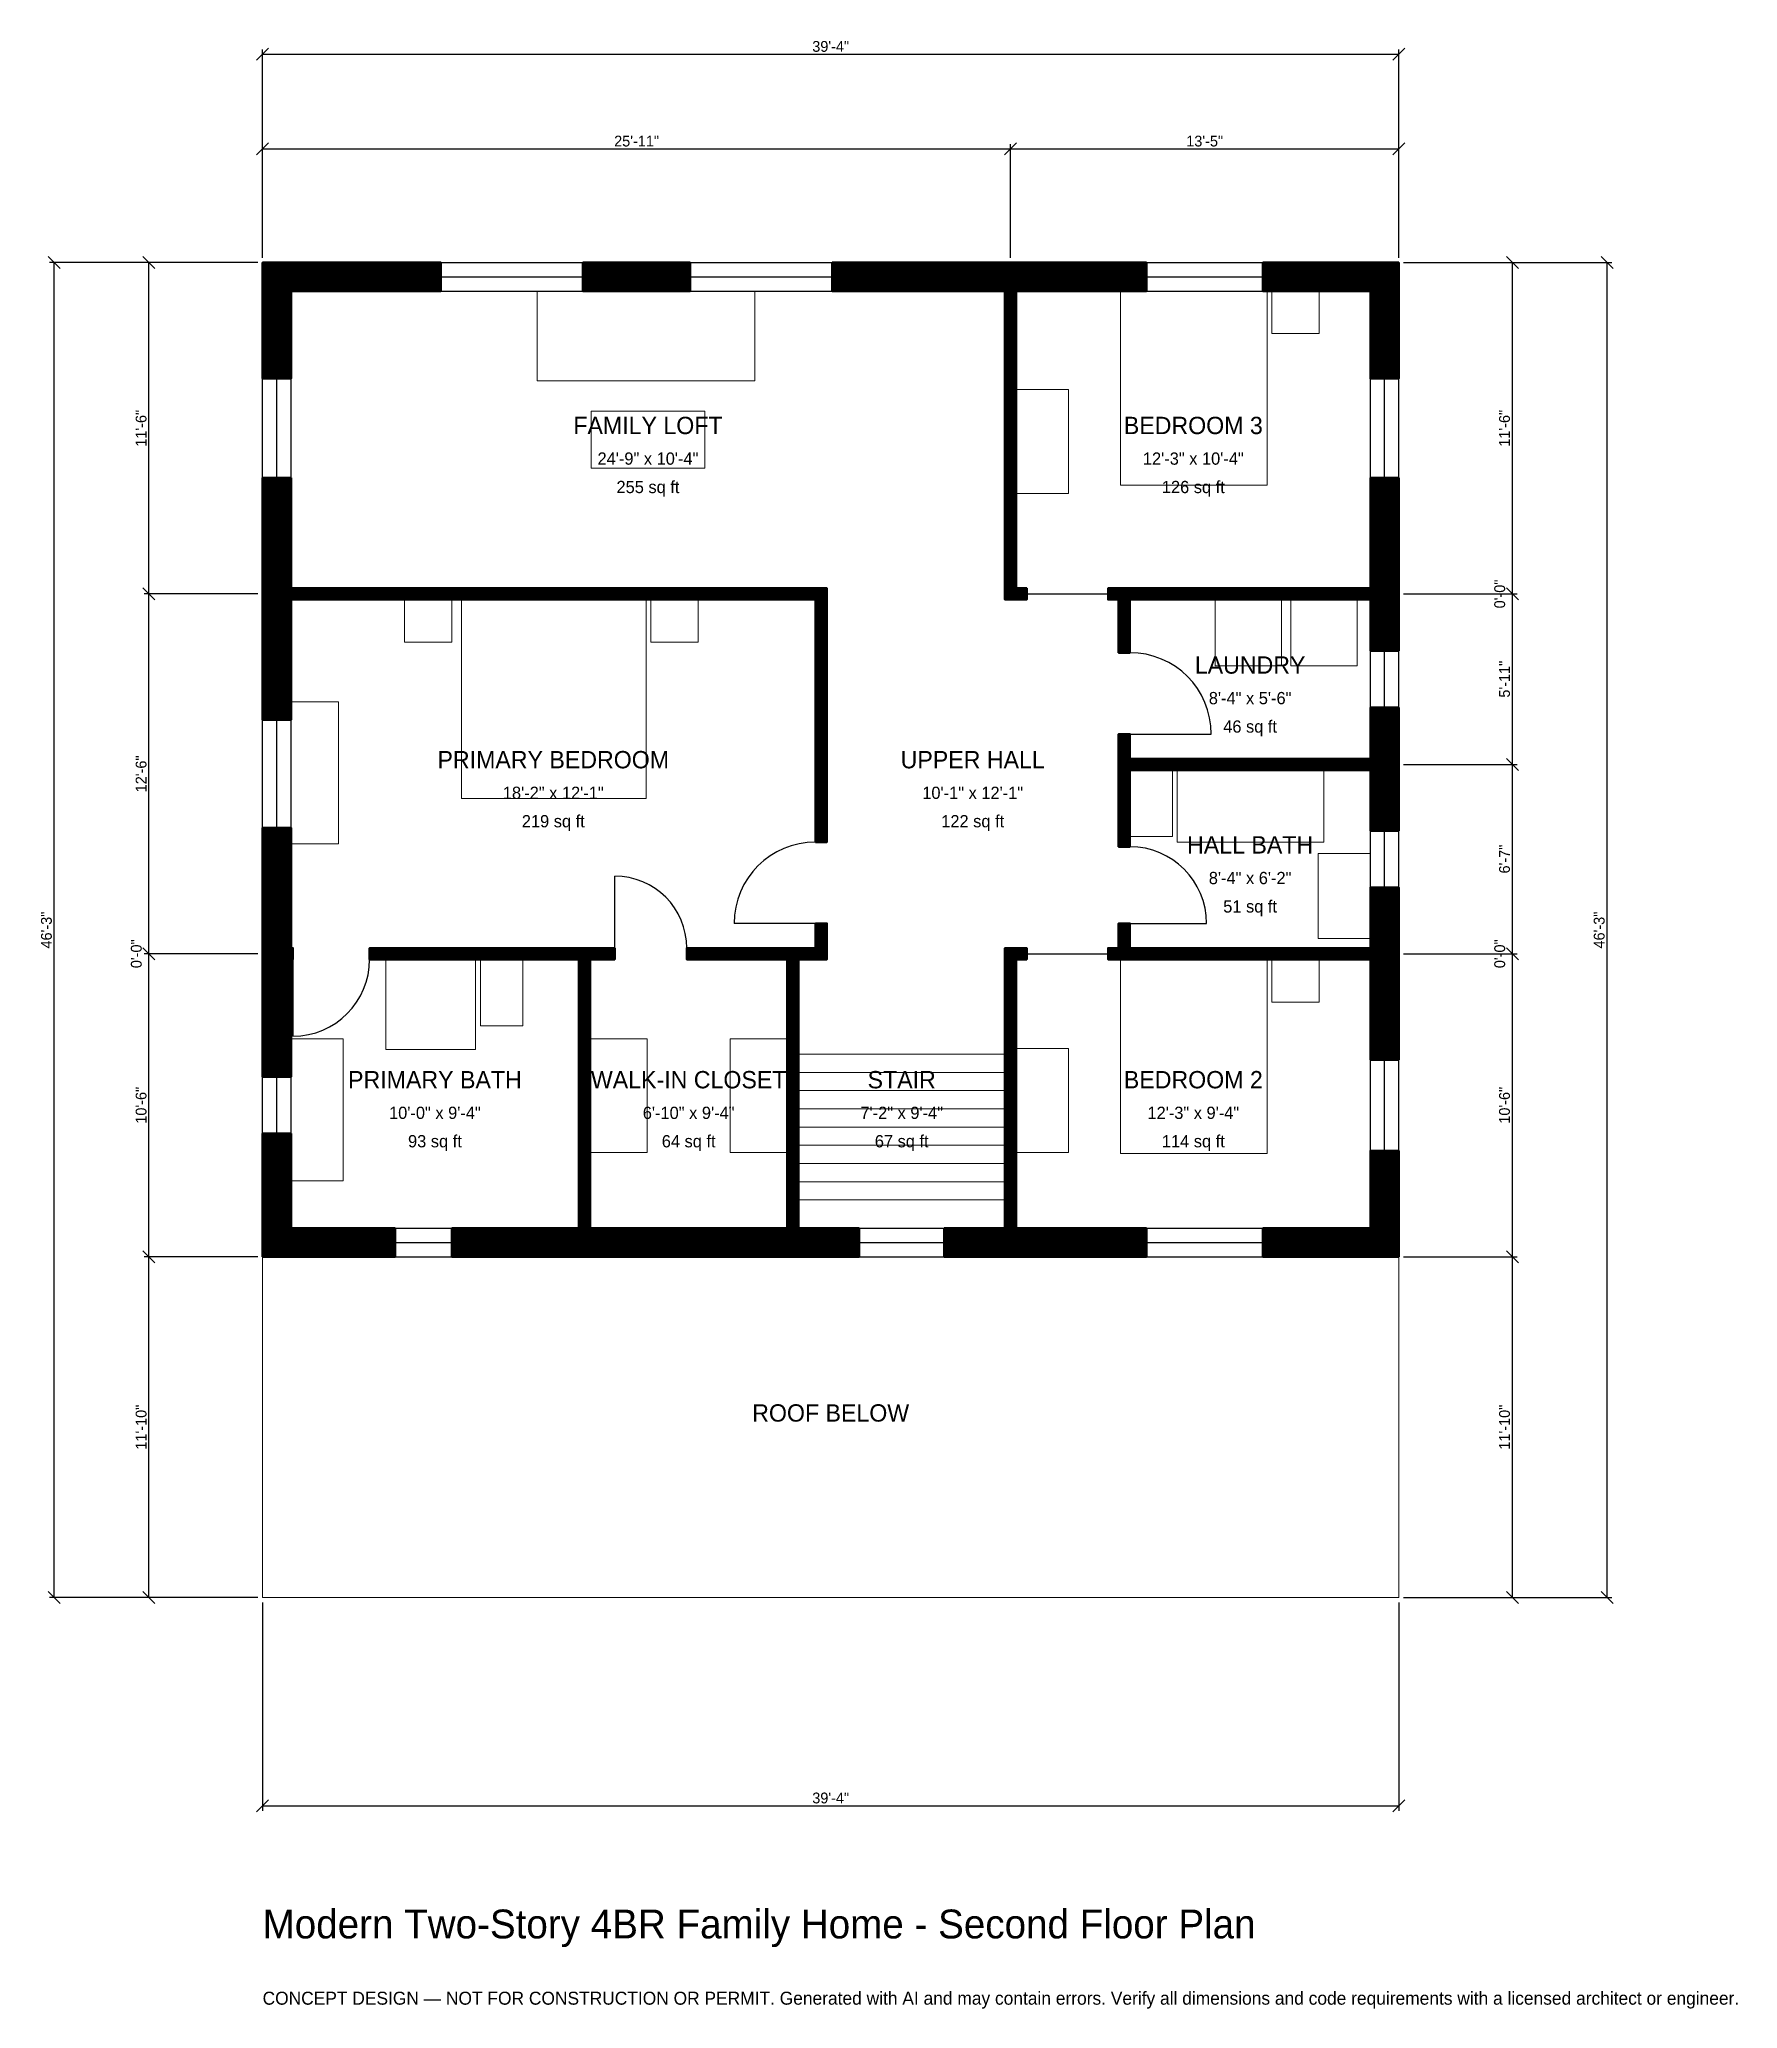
# Model space of a CAD drawing. Header units: inches. Extents: x -93 to 613, y -171 to 648.
import ezdxf
from ezdxf.enums import TextEntityAlignment as Align

# ---------------------------------------------------------------- set-up
doc = ezdxf.new("R2010")
doc.units = ezdxf.units.IN
doc.header["$MEASUREMENT"] = 0
doc.linetypes.add('DASHED', pattern=[0.6, 0.5, -0.1])
for name, color, linetype, lineweight in [('A-ANNO-DIMS', 1, 'Continuous', 13), ('A-ANNO-TEXT', 7, 'Continuous', 18), ('A-AREA-IDEN', 7, 'Continuous', 18), ('A-DOOR', 2, 'Continuous', 25), ('A-FLOR-FIXT', 9, 'Continuous', 13), ('A-FLOR-STRS', 3, 'Continuous', 18), ('A-FURN', 9, 'Continuous', 13), ('A-GLAZ', 4, 'Continuous', 25), ('A-SITE-PAVE', 8, 'Continuous', 13), ('A-WALL', 7, 'Continuous', 50), ('A-WALL-PATT', 8, 'Continuous', 13)]:
    doc.layers.add(name, color=color, linetype=linetype, lineweight=lineweight)
doc.dimstyles.new('PLAN', dxfattribs={"dimtxt": 4.5, "dimasz": 3, "dimexe": 2, "dimexo": 2, "dimgap": 1, "dimtad": 1, "dimdec": 0, "dimlunit": 4, "dimtsz": 2.5, "dimcen": 2.5, "dimclrd": 1, "dimclre": 1, "dimazin": 3, "dimtfac": 1, "dimtmove": 0, "dimatfit": 3})

msp = doc.modelspace()

# ---------------------------------------------------------------- hatches: boundary and pattern name
at = {"layer": 'A-WALL-PATT'}
h = msp.add_hatch(dxfattribs=at)
h.set_pattern_fill('ANSI31', color=8, scale=0.8)
h.paths.add_polyline_path([(308.6614, 141.7322), (308.6614, 141.7323), (305.1181, 141.7323), (283.4646, 141.7323), (283.4646, 153.5433), (305.1181, 153.5433), (308.6614, 153.5433), (308.6614, 270.0787), (308.6614, 270.0787), (313.3858, 270.0787), (317.7165, 270.0787), (317.7165, 265.3543), (313.3858, 265.3543), (313.3858, 153.5433), (316.9291, 153.5433), (367.5197, 153.5433), (367.5197, 141.7323), (316.9291, 141.7323), (313.3858, 141.7323), (313.3858, 141.7322), (308.6614, 141.7322)])
h.paths.add_polyline_path([(226.378, 141.7323), (222.8346, 141.7323), (222.8346, 141.7322), (218.1102, 141.7322), (218.1102, 141.7323), (214.5669, 141.7323), (139.7638, 141.7323), (136.2205, 141.7323), (136.2205, 141.7322), (131.4961, 141.7322), (131.4961, 141.7323), (127.9528, 141.7323), (78.7402, 141.7323), (78.7402, 153.5433), (127.9528, 153.5433), (131.4961, 153.5433), (131.4961, 265.3543), (44.4882, 265.3543), (44.4882, 270.0787), (131.4961, 270.0787), (136.2205, 270.0787), (146.4567, 270.0787), (146.4567, 265.3543), (136.2205, 265.3543), (136.2205, 153.5433), (139.7638, 153.5433), (214.5669, 153.5433), (218.1102, 153.5433), (218.1102, 265.3543), (176.378, 265.3543), (176.378, 270.0787), (218.1102, 270.0787), (222.8346, 270.0787), (229.9213, 270.0787), (229.9213, 280.315), (234.6457, 280.315), (234.6457, 270.0787), (234.6457, 265.3543), (234.6457, 265.3543), (229.9213, 265.3543), (229.9213, 265.3543), (222.8346, 265.3543), (222.8346, 153.5433), (226.378, 153.5433), (248.0315, 153.5433), (248.0315, 141.7323), (226.378, 141.7323)])
h.paths.add_polyline_path([(11.811, 141.7323), (11.811, 141.7322), (0, 141.7322), (0, 141.7323), (0, 141.7323), (0, 153.5433), (0, 153.5433), (0, 192.9134), (11.811, 192.9134), (11.811, 153.5433), (55.1181, 153.5433), (55.1181, 141.7323), (11.811, 141.7323)])
h.paths.add_polyline_path([(0, 261.811), (0, 265.3543), (0, 265.3543), (0, 270.0787), (0, 270.0787), (0, 273.622), (0, 320.0787), (11.811, 320.0787), (11.811, 273.622), (11.811, 270.0787), (12.5984, 270.0787), (12.5984, 265.3543), (11.811, 265.3543), (11.811, 261.811), (11.811, 216.5354), (0, 216.5354), (0, 261.811)])
h.paths.add_polyline_path([(0, 411.4173), (0, 414.9606), (0, 414.9606), (0, 419.685), (0, 419.685), (0, 423.2283), (0, 465.5512), (11.811, 465.5512), (11.811, 423.2283), (11.811, 419.685), (229.9213, 419.685), (234.6457, 419.685), (234.6457, 414.9606), (234.6457, 314.1732), (229.9213, 314.1732), (229.9213, 414.9606), (11.811, 414.9606), (11.811, 411.4173), (11.811, 364.9606), (0, 364.9606), (0, 411.4173)])
h.paths.add_polyline_path([(0, 543.3071), (0, 543.3071), (0, 555.1181), (0, 555.1181), (0, 555.1181), (11.811, 555.1181), (11.811, 555.1181), (74.147, 555.1181), (74.147, 543.3071), (11.811, 543.3071), (11.811, 506.8898), (0, 506.8898), (0, 543.3071)])
h.paths.add_polyline_path([(177.8215, 555.1181), (177.8215, 543.3071), (133.2021, 543.3071), (133.2021, 555.1181), (177.8215, 555.1181)])
h.paths.add_polyline_path([(305.1181, 555.1181), (308.6614, 555.1181), (308.6614, 555.1181), (313.3858, 555.1181), (313.3858, 555.1181), (316.9291, 555.1181), (367.5197, 555.1181), (367.5197, 543.3071), (316.9291, 543.3071), (313.3858, 543.3071), (313.3858, 419.685), (317.7165, 419.685), (317.7165, 414.9606), (313.3858, 414.9606), (308.6614, 414.9606), (308.6614, 419.685), (308.6614, 543.3071), (305.1181, 543.3071), (236.8766, 543.3071), (236.8766, 555.1181), (305.1181, 555.1181)])
h.paths.add_polyline_path([(460.6299, 555.1181), (460.6299, 555.1181), (472.4409, 555.1181), (472.4409, 555.1181), (472.441, 555.1181), (472.441, 543.3071), (472.4409, 543.3071), (472.4409, 506.8898), (460.6299, 506.8898), (460.6299, 543.3071), (415.9449, 543.3071), (415.9449, 555.1181), (460.6299, 555.1181)])
h.paths.add_polyline_path([(472.4409, 423.2283), (472.4409, 419.685), (472.441, 419.685), (472.441, 414.9606), (472.4409, 414.9606), (472.4409, 411.4173), (472.4409, 393.7008), (460.6299, 393.7008), (460.6299, 411.4173), (460.6299, 414.9606), (360.6299, 414.9606), (360.6299, 414.9606), (360.6299, 392.9134), (355.9055, 392.9134), (355.9055, 414.9606), (351.5748, 414.9606), (351.5748, 419.685), (355.9055, 419.685), (355.9055, 419.685), (460.6299, 419.685), (460.6299, 423.2283), (460.6299, 465.5512), (472.4409, 465.5512), (472.4409, 423.2283)])
h.paths.add_polyline_path([(472.4409, 352.3622), (472.4409, 348.8189), (472.441, 348.8189), (472.441, 344.0945), (472.4409, 344.0945), (472.4409, 340.5512), (472.4409, 318.8976), (460.6299, 318.8976), (460.6299, 340.5512), (460.6299, 344.0945), (360.6299, 344.0945), (360.6299, 312.2047), (355.9055, 312.2047), (355.9055, 344.0945), (355.9055, 344.0945), (355.9055, 348.8189), (355.9055, 348.8189), (355.9055, 359.0551), (360.6299, 359.0551), (360.6299, 348.8189), (460.6299, 348.8189), (460.6299, 352.3622), (460.6299, 370.0787), (472.4409, 370.0787), (472.4409, 352.3622)])
h.paths.add_polyline_path([(472.4409, 273.622), (472.4409, 270.0787), (472.441, 270.0787), (472.441, 265.3543), (472.4409, 265.3543), (472.4409, 261.811), (472.4409, 223.622), (460.6299, 223.622), (460.6299, 261.811), (460.6299, 265.3543), (360.6299, 265.3543), (360.6299, 265.3543), (355.9055, 265.3543), (355.9055, 265.3543), (355.9055, 265.3543), (351.5748, 265.3543), (351.5748, 270.0787), (355.9055, 270.0787), (355.9055, 270.0787), (355.9055, 280.315), (360.6299, 280.315), (360.6299, 270.0787), (460.6299, 270.0787), (460.6299, 273.622), (460.6299, 295.2756), (472.4409, 295.2756), (472.4409, 273.622)])
h.paths.add_polyline_path([(472.4409, 153.5433), (472.441, 153.5433), (472.441, 141.7323), (472.4409, 141.7323), (472.4409, 141.7322), (460.6299, 141.7322), (460.6299, 141.7323), (415.9449, 141.7323), (415.9449, 153.5433), (460.6299, 153.5433), (460.6299, 185.8268), (472.4409, 185.8268), (472.4409, 153.5433)])

# ---------------------------------------------------------------- linework, layer by layer
at = {"layer": 'A-DOOR'}
for p, q in [((317.7165, 417.3228), (351.5748, 417.3228)), ((360.6299, 359.0551), (394.4882, 359.0551)), ((146.4567, 270.0787), (146.4567, 300)), ((229.9213, 280.315), (196.063, 280.315)), ((360.6299, 280.315), (392.5197, 280.315)), ((12.5984, 265.3543), (12.5984, 233.4646)), ((317.7165, 267.7165), (351.5748, 267.7165))]:
    msp.add_line(p, q, dxfattribs=at)
for centre, radius, start, end in [((360.6299, 359.0551), 33.8583, 0, 90), ((229.9213, 280.315), 33.8583, 90, 180), ((360.6299, 280.315), 31.8898, 0, 90), ((146.4567, 270.0787), 29.9213, 0, 90), ((12.5984, 265.3543), 31.8898, 270, 360)]:
    msp.add_arc(centre, radius, start, end, dxfattribs=at)
at = {"layer": 'A-FLOR-FIXT'}
for points in [[(360.6299, 316.5354), (378.3465, 316.5354), (378.3465, 344.0945), (360.6299, 344.0945)], [(380.315, 314.1732), (441.3386, 314.1732), (441.3386, 344.0945), (380.315, 344.0945)], [(438.9764, 274.0157), (460.6299, 274.0157), (460.6299, 309.4488), (438.9764, 309.4488)], [(51.1811, 227.9528), (88.5827, 227.9528), (88.5827, 265.3543), (51.1811, 265.3543)], [(90.5512, 237.7953), (108.2677, 237.7953), (108.2677, 265.3543), (90.5512, 265.3543)], [(11.811, 173.2283), (33.4646, 173.2283), (33.4646, 232.2835), (11.811, 232.2835)]]:
    msp.add_lwpolyline(points, close=True, dxfattribs=at)
at = {"layer": 'A-FLOR-STRS'}
for p, q in [((222.8346, 225.9843), (308.6614, 225.9843)), ((222.8346, 218.4055), (308.6614, 218.4055)), ((222.8346, 210.8268), (308.6614, 210.8268)), ((222.8346, 203.248), (308.6614, 203.248)), ((222.8346, 195.6693), (308.6614, 195.6693)), ((222.8346, 188.0906), (308.6614, 188.0906)), ((222.8346, 180.5118), (308.6614, 180.5118)), ((222.8346, 172.9331), (308.6614, 172.9331)), ((222.8346, 165.3543), (308.6614, 165.3543))]:
    msp.add_line(p, q, dxfattribs=at)
at = {"layer": 'A-FURN'}
for points in [[(114.1732, 505.9055), (204.7244, 505.9055), (204.7244, 543.3071), (114.1732, 543.3071)], [(356.6929, 462.5984), (417.7165, 462.5984), (417.7165, 543.3071), (356.6929, 543.3071)], [(419.685, 525.5906), (439.3701, 525.5906), (439.3701, 543.3071), (419.685, 543.3071)], [(313.3858, 459.0551), (335.0394, 459.0551), (335.0394, 502.3622), (313.3858, 502.3622)], [(136.6142, 469.685), (183.8583, 469.685), (183.8583, 493.3071), (136.6142, 493.3071)], [(59.0551, 397.2441), (78.7402, 397.2441), (78.7402, 414.9606), (59.0551, 414.9606)], [(82.6772, 332.2835), (159.4488, 332.2835), (159.4488, 414.9606), (82.6772, 414.9606)], [(161.4173, 397.2441), (181.1024, 397.2441), (181.1024, 414.9606), (161.4173, 414.9606)], [(396.063, 387.4016), (423.622, 387.4016), (423.622, 414.9606), (396.063, 414.9606)], [(427.5591, 387.4016), (455.1181, 387.4016), (455.1181, 414.9606), (427.5591, 414.9606)], [(11.811, 313.3858), (31.4961, 313.3858), (31.4961, 372.4409), (11.811, 372.4409)], [(356.6929, 184.6457), (417.7165, 184.6457), (417.7165, 265.3543), (356.6929, 265.3543)], [(419.685, 247.6378), (439.3701, 247.6378), (439.3701, 265.3543), (419.685, 265.3543)], [(136.2205, 185.0394), (159.8425, 185.0394), (159.8425, 232.2835), (136.2205, 232.2835)], [(194.4882, 185.0394), (218.1102, 185.0394), (218.1102, 232.2835), (194.4882, 232.2835)], [(313.3858, 185.0394), (335.0394, 185.0394), (335.0394, 228.3465), (313.3858, 228.3465)]]:
    msp.add_lwpolyline(points, close=True, dxfattribs=at)
at = {"layer": 'A-GLAZ'}
for p, q in [((74.147, 555.1181), (133.2021, 555.1181)), ((74.147, 549.2126), (133.2021, 549.2126)), ((177.8215, 555.1181), (236.8766, 555.1181)), ((177.8215, 549.2126), (236.8766, 549.2126)), ((367.5197, 555.1181), (415.9449, 555.1181)), ((367.5197, 549.2126), (415.9449, 549.2126)), ((74.147, 543.3071), (133.2021, 543.3071)), ((177.8215, 543.3071), (236.8766, 543.3071)), ((367.5197, 543.3071), (415.9449, 543.3071)), ((0, 465.5512), (0, 506.8898)), ((5.9055, 465.5512), (5.9055, 506.8898)), ((11.811, 465.5512), (11.811, 506.8898)), ((460.6299, 465.5512), (460.6299, 506.8898)), ((466.5354, 465.5512), (466.5354, 506.8898)), ((472.4409, 465.5512), (472.4409, 506.8898)), ((460.6299, 370.0787), (460.6299, 393.7008)), ((466.5354, 370.0787), (466.5354, 393.7008)), ((472.4409, 370.0787), (472.4409, 393.7008)), ((0, 320.0787), (0, 364.9606)), ((5.9055, 320.0787), (5.9055, 364.9606)), ((11.811, 320.0787), (11.811, 364.9606)), ((460.6299, 295.2756), (460.6299, 318.8976)), ((466.5354, 295.2756), (466.5354, 318.8976)), ((472.4409, 295.2756), (472.4409, 318.8976)), ((460.6299, 185.8268), (460.6299, 223.622)), ((466.5354, 185.8268), (466.5354, 223.622)), ((472.4409, 185.8268), (472.4409, 223.622)), ((0, 192.9134), (0, 216.5354)), ((5.9055, 192.9134), (5.9055, 216.5354)), ((11.811, 192.9134), (11.811, 216.5354)), ((55.1181, 153.5433), (78.7402, 153.5433)), ((55.1181, 147.6378), (78.7402, 147.6378)), ((248.0315, 153.5433), (283.4646, 153.5433)), ((248.0315, 147.6378), (283.4646, 147.6378)), ((367.5197, 153.5433), (415.9449, 153.5433)), ((367.5197, 147.6378), (415.9449, 147.6378)), ((55.1181, 141.7323), (78.7402, 141.7323)), ((248.0315, 141.7323), (283.4646, 141.7323)), ((367.5197, 141.7323), (415.9449, 141.7323))]:
    msp.add_line(p, q, dxfattribs=at)
at = {"layer": 'A-SITE-PAVE', "linetype": 'DASHED'}
msp.add_lwpolyline([(0, 0), (472.4409, 0), (472.4409, 141.7323), (0, 141.7323)], close=True, dxfattribs=at)
at = {"layer": 'A-WALL'}
for points in [[(0, 543.3071), (0, 543.3071), (0, 555.1181), (0, 555.1181), (0, 555.1181), (11.811, 555.1181), (11.811, 555.1181), (74.147, 555.1181), (74.147, 543.3071), (11.811, 543.3071), (11.811, 506.8898), (0, 506.8898), (0, 543.3071)], [(177.8215, 555.1181), (177.8215, 543.3071), (133.2021, 543.3071), (133.2021, 555.1181), (177.8215, 555.1181)], [(305.1181, 555.1181), (308.6614, 555.1181), (308.6614, 555.1181), (313.3858, 555.1181), (313.3858, 555.1181), (316.9291, 555.1181), (367.5197, 555.1181), (367.5197, 543.3071), (316.9291, 543.3071), (313.3858, 543.3071), (313.3858, 419.685), (317.7165, 419.685), (317.7165, 414.9606), (313.3858, 414.9606), (308.6614, 414.9606), (308.6614, 419.685), (308.6614, 543.3071), (305.1181, 543.3071), (236.8766, 543.3071), (236.8766, 555.1181), (305.1181, 555.1181)], [(460.6299, 555.1181), (460.6299, 555.1181), (472.4409, 555.1181), (472.4409, 555.1181), (472.441, 555.1181), (472.441, 543.3071), (472.4409, 543.3071), (472.4409, 506.8898), (460.6299, 506.8898), (460.6299, 543.3071), (415.9449, 543.3071), (415.9449, 555.1181), (460.6299, 555.1181)], [(0, 411.4173), (0, 414.9606), (0, 414.9606), (0, 419.685), (0, 419.685), (0, 423.2283), (0, 465.5512), (11.811, 465.5512), (11.811, 423.2283), (11.811, 419.685), (229.9213, 419.685), (234.6457, 419.685), (234.6457, 414.9606), (234.6457, 314.1732), (229.9213, 314.1732), (229.9213, 414.9606), (11.811, 414.9606), (11.811, 411.4173), (11.811, 364.9606), (0, 364.9606), (0, 411.4173)], [(472.4409, 423.2283), (472.4409, 419.685), (472.441, 419.685), (472.441, 414.9606), (472.4409, 414.9606), (472.4409, 411.4173), (472.4409, 393.7008), (460.6299, 393.7008), (460.6299, 411.4173), (460.6299, 414.9606), (360.6299, 414.9606), (360.6299, 414.9606), (360.6299, 392.9134), (355.9055, 392.9134), (355.9055, 414.9606), (351.5748, 414.9606), (351.5748, 419.685), (355.9055, 419.685), (355.9055, 419.685), (460.6299, 419.685), (460.6299, 423.2283), (460.6299, 465.5512), (472.4409, 465.5512), (472.4409, 423.2283)], [(472.4409, 352.3622), (472.4409, 348.8189), (472.441, 348.8189), (472.441, 344.0945), (472.4409, 344.0945), (472.4409, 340.5512), (472.4409, 318.8976), (460.6299, 318.8976), (460.6299, 340.5512), (460.6299, 344.0945), (360.6299, 344.0945), (360.6299, 312.2047), (355.9055, 312.2047), (355.9055, 344.0945), (355.9055, 344.0945), (355.9055, 348.8189), (355.9055, 348.8189), (355.9055, 359.0551), (360.6299, 359.0551), (360.6299, 348.8189), (460.6299, 348.8189), (460.6299, 352.3622), (460.6299, 370.0787), (472.4409, 370.0787), (472.4409, 352.3622)], [(0, 261.811), (0, 265.3543), (0, 265.3543), (0, 270.0787), (0, 270.0787), (0, 273.622), (0, 320.0787), (11.811, 320.0787), (11.811, 273.622), (11.811, 270.0787), (12.5984, 270.0787), (12.5984, 265.3543), (11.811, 265.3543), (11.811, 261.811), (11.811, 216.5354), (0, 216.5354), (0, 261.811)], [(472.4409, 273.622), (472.4409, 270.0787), (472.441, 270.0787), (472.441, 265.3543), (472.4409, 265.3543), (472.4409, 261.811), (472.4409, 223.622), (460.6299, 223.622), (460.6299, 261.811), (460.6299, 265.3543), (360.6299, 265.3543), (360.6299, 265.3543), (355.9055, 265.3543), (355.9055, 265.3543), (355.9055, 265.3543), (351.5748, 265.3543), (351.5748, 270.0787), (355.9055, 270.0787), (355.9055, 270.0787), (355.9055, 280.315), (360.6299, 280.315), (360.6299, 270.0787), (460.6299, 270.0787), (460.6299, 273.622), (460.6299, 295.2756), (472.4409, 295.2756), (472.4409, 273.622)], [(226.378, 141.7323), (222.8346, 141.7323), (222.8346, 141.7322), (218.1102, 141.7322), (218.1102, 141.7323), (214.5669, 141.7323), (139.7638, 141.7323), (136.2205, 141.7323), (136.2205, 141.7322), (131.4961, 141.7322), (131.4961, 141.7323), (127.9528, 141.7323), (78.7402, 141.7323), (78.7402, 153.5433), (127.9528, 153.5433), (131.4961, 153.5433), (131.4961, 265.3543), (44.4882, 265.3543), (44.4882, 270.0787), (131.4961, 270.0787), (136.2205, 270.0787), (146.4567, 270.0787), (146.4567, 265.3543), (136.2205, 265.3543), (136.2205, 153.5433), (139.7638, 153.5433), (214.5669, 153.5433), (218.1102, 153.5433), (218.1102, 265.3543), (176.378, 265.3543), (176.378, 270.0787), (218.1102, 270.0787), (222.8346, 270.0787), (229.9213, 270.0787), (229.9213, 280.315), (234.6457, 280.315), (234.6457, 270.0787), (234.6457, 265.3543), (234.6457, 265.3543), (229.9213, 265.3543), (229.9213, 265.3543), (222.8346, 265.3543), (222.8346, 153.5433), (226.378, 153.5433), (248.0315, 153.5433), (248.0315, 141.7323), (226.378, 141.7323)], [(308.6614, 141.7322), (308.6614, 141.7323), (305.1181, 141.7323), (283.4646, 141.7323), (283.4646, 153.5433), (305.1181, 153.5433), (308.6614, 153.5433), (308.6614, 270.0787), (308.6614, 270.0787), (313.3858, 270.0787), (317.7165, 270.0787), (317.7165, 265.3543), (313.3858, 265.3543), (313.3858, 153.5433), (316.9291, 153.5433), (367.5197, 153.5433), (367.5197, 141.7323), (316.9291, 141.7323), (313.3858, 141.7323), (313.3858, 141.7322), (308.6614, 141.7322)], [(11.811, 141.7323), (11.811, 141.7322), (0, 141.7322), (0, 141.7323), (0, 141.7323), (0, 153.5433), (0, 153.5433), (0, 192.9134), (11.811, 192.9134), (11.811, 153.5433), (55.1181, 153.5433), (55.1181, 141.7323), (11.811, 141.7323)], [(472.4409, 153.5433), (472.441, 153.5433), (472.441, 141.7323), (472.4409, 141.7323), (472.4409, 141.7322), (460.6299, 141.7322), (460.6299, 141.7323), (415.9449, 141.7323), (415.9449, 153.5433), (460.6299, 153.5433), (460.6299, 185.8268), (472.4409, 185.8268), (472.4409, 153.5433)]]:
    msp.add_lwpolyline(points, close=True, dxfattribs=at)

# ---------------------------------------------------------------- texts
at = {"layer": 'A-ANNO-TEXT'}
for s, height, p in [('Modern Two-Story 4BR Family Home - Second Floor Plan', 12, (0, -141.7323)), ('CONCEPT DESIGN — NOT FOR CONSTRUCTION OR PERMIT. Generated with AI and may contain errors. Verify all dimensions and code requirements with a licensed architect or engineer.', 5.4, (0, -169.2913))]:
    msp.add_text(s, height=height, dxfattribs=at).set_placement(p)
at = {"layer": 'A-AREA-IDEN'}
for s, height, p in [('FAMILY LOFT', 7.2, (160.2362, 487.4016)), ('BEDROOM 3', 7.2, (387.0079, 487.4016)), ('24\'-9" x 10\'-4"', 5.1, (160.2362, 473.622)), ('12\'-3" x 10\'-4"', 5.1, (387.0079, 473.622)), ('255 sq ft', 5.1, (160.2362, 461.811)), ('126 sq ft', 5.1, (387.0079, 461.811)), ('LAUNDRY', 7.2, (410.6299, 387.7953)), ('8\'-4" x 5\'-6"', 5.1, (410.6299, 374.0157)), ('46 sq ft', 5.1, (410.6299, 362.2047)), ('PRIMARY BEDROOM', 7.2, (120.8661, 348.4252)), ('UPPER HALL', 7.2, (295.2756, 348.4252)), ('18\'-2" x 12\'-1"', 5.1, (120.8661, 334.6457)), ('10\'-1" x 12\'-1"', 5.1, (295.2756, 334.6457)), ('219 sq ft', 5.1, (120.8661, 322.8346)), ('122 sq ft', 5.1, (295.2756, 322.8346)), ('HALL BATH', 7.2, (410.6299, 312.9921)), ('8\'-4" x 6\'-2"', 5.1, (410.6299, 299.2126)), ('51 sq ft', 5.1, (410.6299, 287.4016)), ('PRIMARY BATH', 7.2, (71.6535, 215.3543)), ('WALK-IN CLOSET', 7.2, (177.1654, 215.3543)), ('STAIR', 7.2, (265.748, 215.3543)), ('BEDROOM 2', 7.2, (387.0079, 215.3543)), ('10\'-0" x 9\'-4"', 5.1, (71.6535, 201.5748)), ('6\'-10" x 9\'-4"', 5.1, (177.1654, 201.5748)), ('7\'-2" x 9\'-4"', 5.1, (265.748, 201.5748)), ('12\'-3" x 9\'-4"', 5.1, (387.0079, 201.5748)), ('93 sq ft', 5.1, (71.6535, 189.7638)), ('64 sq ft', 5.1, (177.1654, 189.7638)), ('67 sq ft', 5.1, (265.748, 189.7638)), ('114 sq ft', 5.1, (387.0079, 189.7638)), ('ROOF BELOW', 7.2, (236.2205, 76.7717))]:
    msp.add_text(s, height=height, dxfattribs=at).set_placement(p, align=Align.MIDDLE_CENTER)

# ---------------------------------------------------------------- dimensions: what is measured, and where the dimension line sits
at = {"layer": 'A-ANNO-DIMS'}
for base, p1, p2, text in [((0, 641.7323), (0, 555.1181), (472.4409, 555.1181), '39\'-4"'), ((0, 602.3622), (0, 555.1181), (311.0236, 555.1181), '25\'-11"'), ((311.0236, 602.3622), (311.0236, 555.1181), (472.4409, 555.1181), '13\'-5"'), ((0, -86.6142), (0, 0), (472.4409, 0), '39\'-4"')]:
    msp.add_linear_dim(base=base, p1=p1, p2=p2, text=text, dimstyle='PLAN', dxfattribs=at).render()
for base, p1, p2, text in [((-86.6142, 0), (0, 0), (0, 555.1181), '46\'-3"'), ((-47.2441, 417.3228), (0, 417.3228), (0, 555.1181), '11\'-6"'), ((519.685, 417.3228), (472.4409, 417.3228), (472.4409, 555.1181), '11\'-6"'), ((559.0551, 0), (472.4409, 0), (472.4409, 555.1181), '46\'-3"'), ((-47.2441, 267.7165), (0, 267.7165), (0, 417.3228), '12\'-6"'), ((519.685, 417.3228), (472.4409, 417.3228), (472.4409, 417.3228), '0\'-0"'), ((519.685, 346.4567), (472.4409, 346.4567), (472.4409, 417.3228), '5\'-11"'), ((519.685, 267.7165), (472.4409, 267.7165), (472.4409, 346.4567), '6\'-7"'), ((-47.2441, 267.7165), (0, 267.7165), (0, 267.7165), '0\'-0"'), ((519.685, 267.7165), (472.4409, 267.7165), (472.4409, 267.7165), '0\'-0"'), ((-47.2441, 141.7323), (0, 141.7323), (0, 267.7165), '10\'-6"'), ((519.685, 141.7323), (472.4409, 141.7323), (472.4409, 267.7165), '10\'-6"'), ((-47.2441, 0), (0, 0), (0, 141.7323), '11\'-10"'), ((519.685, 0), (472.4409, 0), (472.4409, 141.7323), '11\'-10"')]:
    msp.add_linear_dim(base=base, p1=p1, p2=p2, angle=90, text=text, dimstyle='PLAN', dxfattribs=at).render()

doc.saveas('drawing.dxf')
